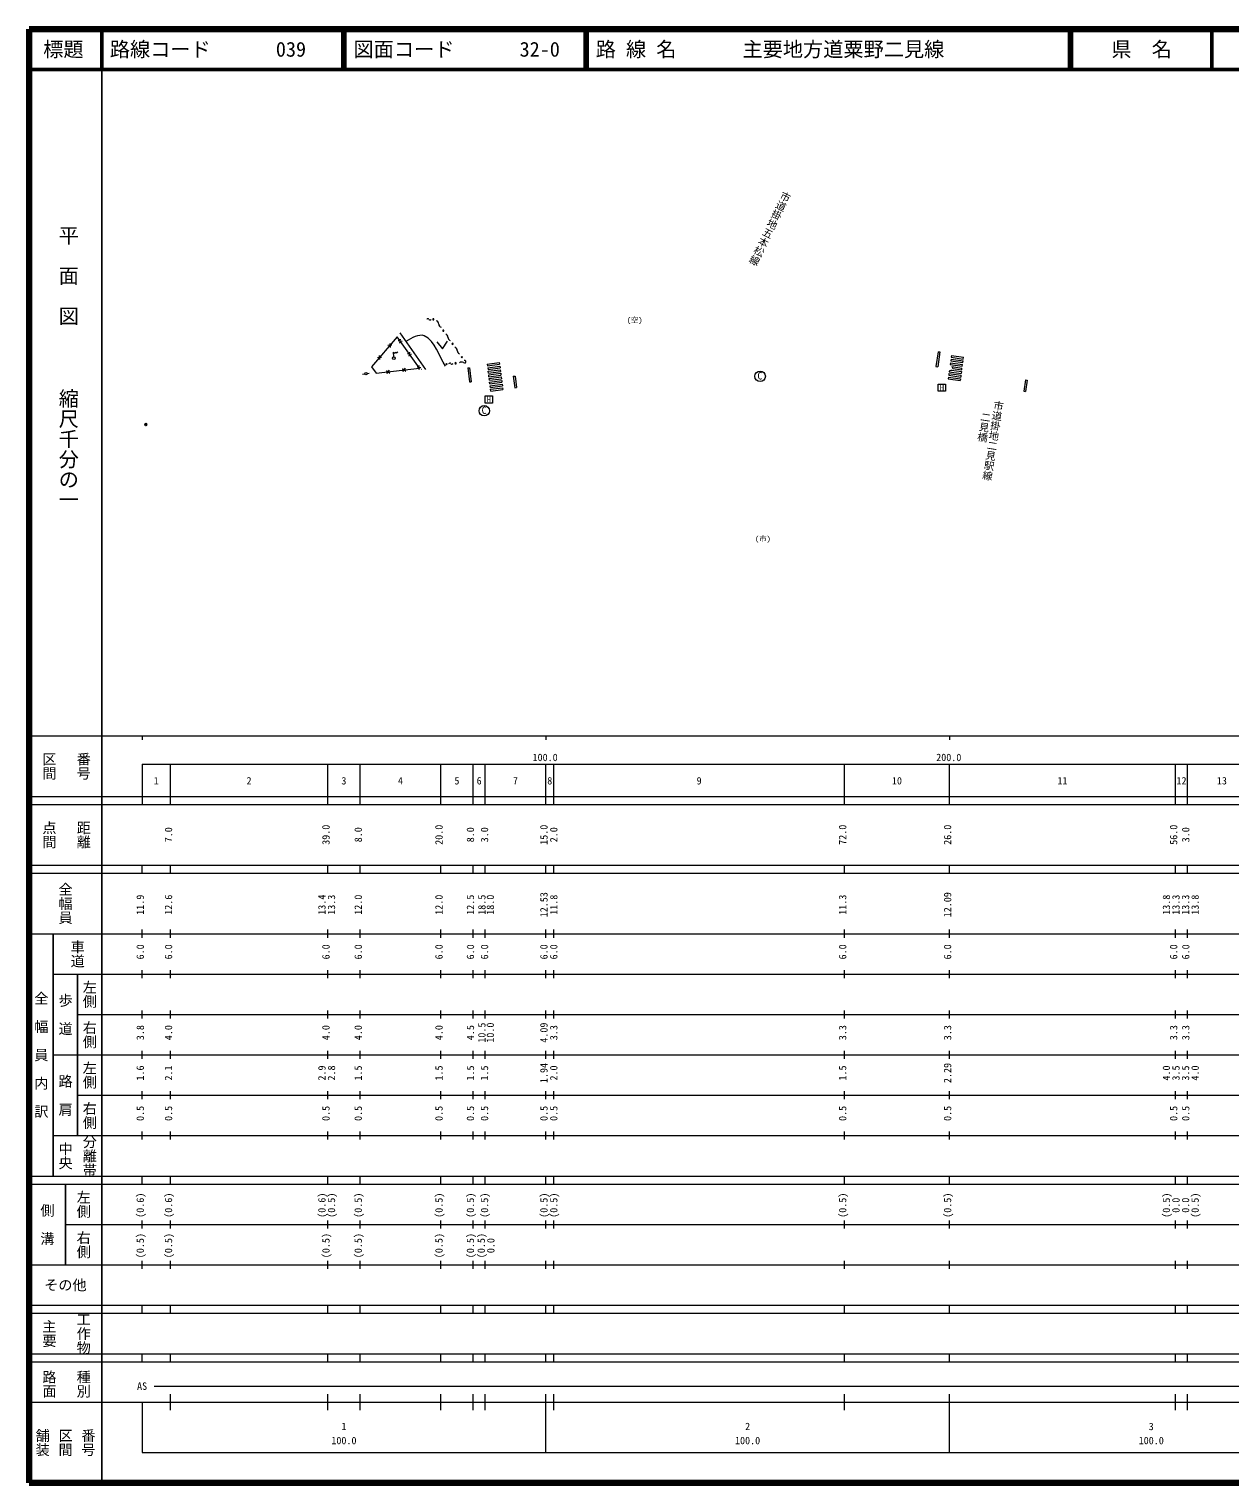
# Model space of a CAD drawing. Units: millimetres, scale not verified. Extents: x 40000 to 680000, y 20000 to 380000.
# Drawn here: x 40000 to 337494, y 20000 to 380000 of the extents above; entities that cross this region are included whole.
import ezdxf
from ezdxf.enums import TextEntityAlignment as Align

# ---------------------------------------------------------------- set-up
doc = ezdxf.new("R2010")
doc.units = ezdxf.units.MM
doc.header["$LTSCALE"] = 1000
doc.header["$PDMODE"] = 32
doc.header["$PDSIZE"] = 500
for name, color, linetype, lineweight in [('M-BGD', 7, 'Continuous', 13), ('M-STR-STRC', 7, 'Continuous', 13), ('M-TTL', 2, 'Continuous', 140), ('M-TTL-BAND', 7, 'Continuous', 13), ('M-TTL-LINE', 7, 'Continuous', 50), ('M-TTL-TXT', 7, 'Continuous', 13)]:
    doc.layers.add(name, color=color, linetype=linetype, lineweight=lineweight)
doc.layers.add('M-BMK-HTXT', color=7, linetype='Continuous')
doc.layers.add('M-OTRS', color=6, linetype='Continuous')
doc.styles.add('@ＭＳ ゴシック', font='')
doc.styles.add('ＭＳ ゴシック', font='')
doc.styles.get('@ＭＳ ゴシック').set_extended_font_data('@MS Gothic')
doc.styles.get('ＭＳ ゴシック').set_extended_font_data('MS Gothic')

msp = doc.modelspace()

# ---------------------------------------------------------------- linework, layer by layer
at = {"layer": 'M-BGD'}
for p, q in [((131192, 303760), (124824, 296358)), ((136687, 296056), (131192, 303760)), ((132413, 302657), (131427, 302822)), ((131814, 304750), (138244, 295713)), ((131838, 302246), (132003, 303233)), ((141001, 302573), (142461, 300862)), ((142461, 300862), (143695, 302743)), ((126755, 299144), (126830, 298147)), ((129900, 301716), (128903, 301641)), ((129364, 302177), (129439, 301180)), ((130326, 298860), (130269, 299984)), ((130269, 299984), (130561, 299774)), ((130561, 299774), (130831, 300013)), ((130831, 300013), (131123, 299802)), ((131123, 299802), (131393, 300041)), ((134736, 299400), (133750, 299565)), ((134160, 298990), (134325, 299976)), ((124824, 296358), (125954, 294774)), ((125954, 294774), (136687, 296056)), ((127291, 298683), (126294, 298608)), ((128558, 295441), (129344, 294823)), ((128642, 294739), (129260, 295525)), ((132530, 295915), (133316, 295297)), ((132613, 295213), (133232, 295999)), ((137059, 296144), (136141, 296297)), ((136547, 296118), (136648, 296719)), ((136585, 295688), (136826, 295994)), ((137233, 295815), (137287, 295772)), ((123197, 294575), (122605, 294461)), ((123778, 294690), (124256, 294783)), ((265251, 292110), (267051, 292110)), ((265251, 290310), (265251, 292110)), ((267051, 292110), (267051, 290310)), ((152994, 289203), (154794, 289203)), ((152994, 287403), (152994, 289203)), ((154794, 289203), (154794, 287403)), ((267051, 290310), (265251, 290310)), ((154794, 287403), (152994, 287403))]:
    msp.add_line(p, q, dxfattribs=at)
for centre, radius in [((130343, 298523), 338), ((221099, 294023), 1300), ((123467, 294669), 300), ((152764, 285496), 1300)]:
    msp.add_circle(centre, radius, dxfattribs=at)
for centre, radius, start, end in [((138787, 307937), 328, 32.83395, 147.16605), ((139338, 308292), 328, 212.83395, 327.16605), ((140164, 308114), 150, 0, 180), ((140164, 308114), 150, 180, 0), ((140590, 306947), 908, 1.41288, 68.20986), ((142406, 306992), 908, 181.41288, 248.20986), ((142640, 305327), 150, 0, 180), ((142640, 305327), 150, 180, 0), ((142873, 303663), 908, 1.41288, 68.20986), ((144690, 303708), 908, 181.41288, 248.20986), ((144923, 302043), 150, 0, 180), ((144923, 302043), 150, 180, 0), ((145157, 300379), 908, 1.41288, 68.20986), ((146973, 300423), 908, 181.41288, 248.20986), ((147207, 298759), 150, 0, 180), ((143401, 297033), 150, 0, 180), ((143401, 297033), 150, 180, 0), ((144240, 296935), 328, 38.29779, 152.6299), ((144754, 297341), 328, 218.29779, 332.6299), ((145660, 297250), 150, 0, 180), ((145660, 297250), 150, 180, 0), ((147226, 296638), 908, 62.06535, 128.86233), ((147207, 298759), 150, 180, 0), ((147903, 297641), 322, 218.62213, 112.83999)]:
    msp.add_arc(centre, radius, start, end, dxfattribs=at)
msp.add_open_spline([(143194, 296569), (141436, 299061), (140677, 302742), (137919, 304044), (137242, 304364), (136397, 304085), (135677, 303878), (134820, 303632), (134099, 303048), (133309, 302632)], degree=3, knots=[0, 0, 0, 0, 1, 1, 1, 2, 2, 2, 3, 3, 3, 3], dxfattribs=at)
at = {"layer": 'M-OTRS'}
msp.add_point((68954, 282064), dxfattribs=at)
at = {"layer": 'M-STR-STRC'}
for p, q in [((265187, 300116), (264649, 296414)), ((265632, 300052), (265095, 296349)), ((265187, 300116), (265632, 300052)), ((268535, 299171), (268471, 298726)), ((268535, 299171), (271504, 298740)), ((148657, 296098), (149103, 296156)), ((148657, 296098), (149108, 292621)), ((149103, 296156), (149554, 292679)), ((153525, 297051), (156500, 297436)), ((153525, 297051), (153583, 296604)), ((153583, 296604), (156558, 296990)), ((153641, 296158), (156616, 296544)), ((153641, 296158), (153699, 295712)), ((153699, 295712), (156674, 296098)), ((153756, 295266), (156732, 295651)), ((153814, 294819), (153756, 295266)), ((153814, 294819), (156789, 295205)), ((156500, 297436), (156558, 296990)), ((156616, 296544), (156674, 296098)), ((156732, 295651), (156789, 295205)), ((264649, 296414), (265095, 296349)), ((267977, 295320), (267954, 295163)), ((268522, 295535), (267977, 295320)), ((268277, 297390), (268212, 296944)), ((268212, 296944), (271181, 296513)), ((268277, 297390), (271246, 296959)), ((268406, 298280), (268342, 297835)), ((268342, 297835), (271311, 297404)), ((268406, 298280), (271375, 297849)), ((268471, 298726), (271440, 298295)), ((268522, 295535), (270987, 295177)), ((268632, 296429), (271117, 296068)), ((268632, 296429), (268828, 295946)), ((268828, 295946), (271052, 295623)), ((271052, 295623), (271117, 296068)), ((271181, 296513), (271246, 296959)), ((271311, 297404), (271375, 297849)), ((271440, 298295), (271504, 298740)), ((149108, 292621), (149554, 292679)), ((153872, 294373), (156847, 294759)), ((153930, 293927), (153872, 294373)), ((153930, 293927), (156905, 294312)), ((153988, 293481), (156963, 293866)), ((154046, 293034), (153988, 293481)), ((154046, 293034), (157021, 293420)), ((154104, 292588), (157079, 292974)), ((154161, 292142), (154104, 292588)), ((154161, 292142), (157136, 292527)), ((154219, 291695), (157194, 292081)), ((154277, 291249), (154219, 291695)), ((154277, 291249), (157252, 291635)), ((156847, 294759), (156905, 294312)), ((156963, 293866), (157021, 293420)), ((157079, 292974), (157136, 292527)), ((157194, 292081), (157252, 291635)), ((159967, 294029), (160413, 294087)), ((159967, 294029), (160337, 291170)), ((160413, 294087), (160784, 291228)), ((267760, 293827), (267695, 293382)), ((267695, 293382), (270664, 292951)), ((267760, 293827), (270729, 293396)), ((267889, 294718), (267825, 294272)), ((267825, 294272), (270794, 293841)), ((267889, 294718), (270858, 294287)), ((267954, 295163), (270923, 294732)), ((270729, 293396), (270664, 292951)), ((270858, 294287), (270794, 293841)), ((270987, 295177), (270923, 294732)), ((286839, 293105), (286437, 290334)), ((286839, 293105), (287285, 293040)), ((287285, 293040), (286883, 290270)), ((154335, 290803), (157310, 291189)), ((154393, 290357), (154335, 290803)), ((154393, 290357), (157368, 290742)), ((157310, 291189), (157368, 290742)), ((160337, 291170), (160784, 291228)), ((286437, 290334), (286883, 290270))]:
    msp.add_line(p, q, dxfattribs=at)
at = {"layer": 'M-TTL'}
for p, q in [((40000, 380000), (40000, 20000)), ((680000, 380000), (40000, 380000)), ((40000, 20000), (680000, 20000))]:
    msp.add_line(p, q, dxfattribs=at)
at = {"layer": 'M-TTL-BAND', "lineweight": 25}
for p, q in [((58000, 370000), (58000, 20000)), ((46000, 96000), (46000, 156000)), ((52000, 146000), (52000, 106000)), ((49000, 94000), (49000, 74000))]:
    msp.add_line(p, q, dxfattribs=at)
at = {"layer": 'M-TTL-BAND'}
for p, q in [((40000, 205000), (579000, 205000)), ((68000, 205000), (68000, 204000)), ((168000, 205000), (168000, 204000)), ((268000, 205000), (268000, 204000)), ((68000, 198000), (579000, 198000)), ((68000, 198000), (68000, 188000)), ((75000, 188000), (75000, 198000)), ((114000, 188000), (114000, 198000)), ((122000, 188000), (122000, 198000)), ((142000, 188000), (142000, 198000)), ((150000, 188000), (150000, 198000)), ((153000, 188000), (153000, 198000)), ((168000, 188000), (168000, 198000)), ((170000, 188000), (170000, 198000)), ((242000, 188000), (242000, 198000)), ((268000, 188000), (268000, 198000)), ((324000, 188000), (324000, 198000)), ((327000, 188000), (327000, 198000)), ((40000, 190000), (579000, 190000)), ((40000, 188000), (579000, 188000)), ((40000, 173000), (579000, 173000)), ((68000, 171000), (68000, 173000)), ((75000, 171000), (75000, 173000)), ((114000, 171000), (114000, 173000)), ((122000, 171000), (122000, 173000)), ((142000, 171000), (142000, 173000)), ((150000, 171000), (150000, 173000)), ((153000, 171000), (153000, 173000)), ((168000, 171000), (168000, 173000)), ((170000, 171000), (170000, 173000)), ((242000, 171000), (242000, 173000)), ((268000, 171000), (268000, 173000)), ((324000, 171000), (324000, 173000)), ((327000, 171000), (327000, 173000)), ((40000, 171000), (579000, 171000)), ((40000, 156000), (579000, 156000)), ((68000, 155000), (68000, 157000)), ((75000, 155000), (75000, 157000)), ((114000, 155000), (114000, 157000)), ((122000, 155000), (122000, 157000)), ((142000, 155000), (142000, 157000)), ((150000, 155000), (150000, 157000)), ((153000, 155000), (153000, 157000)), ((168000, 155000), (168000, 157000)), ((170000, 155000), (170000, 157000)), ((242000, 155000), (242000, 157000)), ((268000, 155000), (268000, 157000)), ((324000, 155000), (324000, 157000)), ((327000, 155000), (327000, 157000)), ((46000, 146000), (579000, 146000)), ((68000, 145000), (68000, 147000)), ((75000, 145000), (75000, 147000)), ((114000, 145000), (114000, 147000)), ((122000, 145000), (122000, 147000)), ((142000, 145000), (142000, 147000)), ((150000, 145000), (150000, 147000)), ((153000, 145000), (153000, 147000)), ((168000, 145000), (168000, 147000)), ((170000, 145000), (170000, 147000)), ((242000, 145000), (242000, 147000)), ((268000, 145000), (268000, 147000)), ((324000, 145000), (324000, 147000)), ((327000, 145000), (327000, 147000)), ((68000, 135000), (68000, 137000)), ((75000, 135000), (75000, 137000)), ((114000, 135000), (114000, 137000)), ((122000, 135000), (122000, 137000)), ((142000, 135000), (142000, 137000)), ((150000, 135000), (150000, 137000)), ((153000, 135000), (153000, 137000)), ((168000, 135000), (168000, 137000)), ((170000, 135000), (170000, 137000)), ((242000, 135000), (242000, 137000)), ((268000, 135000), (268000, 137000)), ((324000, 135000), (324000, 137000)), ((327000, 135000), (327000, 137000)), ((52000, 136000), (579000, 136000)), ((46000, 126000), (579000, 126000)), ((68000, 125000), (68000, 127000)), ((75000, 125000), (75000, 127000)), ((114000, 125000), (114000, 127000)), ((122000, 125000), (122000, 127000)), ((142000, 125000), (142000, 127000)), ((150000, 125000), (150000, 127000)), ((153000, 125000), (153000, 127000)), ((168000, 125000), (168000, 127000)), ((170000, 125000), (170000, 127000)), ((242000, 125000), (242000, 127000)), ((268000, 125000), (268000, 127000)), ((324000, 125000), (324000, 127000)), ((327000, 125000), (327000, 127000)), ((52000, 116000), (579000, 116000)), ((68000, 115000), (68000, 117000)), ((75000, 115000), (75000, 117000)), ((114000, 115000), (114000, 117000)), ((122000, 115000), (122000, 117000)), ((142000, 115000), (142000, 117000)), ((150000, 115000), (150000, 117000)), ((153000, 115000), (153000, 117000)), ((168000, 115000), (168000, 117000)), ((170000, 115000), (170000, 117000)), ((242000, 115000), (242000, 117000)), ((268000, 115000), (268000, 117000)), ((324000, 115000), (324000, 117000)), ((327000, 115000), (327000, 117000)), ((46000, 106000), (579000, 106000)), ((68000, 105000), (68000, 107000)), ((75000, 105000), (75000, 107000)), ((114000, 105000), (114000, 107000)), ((122000, 105000), (122000, 107000)), ((142000, 105000), (142000, 107000)), ((150000, 105000), (150000, 107000)), ((153000, 105000), (153000, 107000)), ((168000, 105000), (168000, 107000)), ((170000, 105000), (170000, 107000)), ((242000, 105000), (242000, 107000)), ((268000, 105000), (268000, 107000)), ((324000, 105000), (324000, 107000)), ((327000, 105000), (327000, 107000)), ((40000, 96000), (579000, 96000)), ((40000, 94000), (579000, 94000)), ((68000, 94000), (68000, 96000)), ((75000, 94000), (75000, 96000)), ((114000, 94000), (114000, 96000)), ((122000, 94000), (122000, 96000)), ((142000, 94000), (142000, 96000)), ((150000, 94000), (150000, 96000)), ((153000, 94000), (153000, 96000)), ((168000, 94000), (168000, 96000)), ((170000, 94000), (170000, 96000)), ((242000, 94000), (242000, 96000)), ((268000, 94000), (268000, 96000)), ((324000, 94000), (324000, 96000)), ((327000, 94000), (327000, 96000)), ((49000, 84000), (579000, 84000)), ((68000, 83000), (68000, 85000)), ((75000, 83000), (75000, 85000)), ((114000, 83000), (114000, 85000)), ((122000, 83000), (122000, 85000)), ((142000, 83000), (142000, 85000)), ((150000, 83000), (150000, 85000)), ((153000, 83000), (153000, 85000)), ((168000, 83000), (168000, 85000)), ((170000, 83000), (170000, 85000)), ((242000, 83000), (242000, 85000)), ((268000, 83000), (268000, 85000)), ((324000, 83000), (324000, 85000)), ((327000, 83000), (327000, 85000)), ((40000, 74000), (579000, 74000)), ((68000, 73000), (68000, 75000)), ((75000, 73000), (75000, 75000)), ((114000, 73000), (114000, 75000)), ((122000, 73000), (122000, 75000)), ((142000, 73000), (142000, 75000)), ((150000, 73000), (150000, 75000)), ((153000, 73000), (153000, 75000)), ((168000, 73000), (168000, 75000)), ((170000, 73000), (170000, 75000)), ((242000, 73000), (242000, 75000)), ((268000, 73000), (268000, 75000)), ((324000, 73000), (324000, 75000)), ((327000, 73000), (327000, 75000)), ((40000, 64000), (579000, 64000)), ((40000, 62000), (579000, 62000)), ((68000, 62000), (68000, 64000)), ((75000, 62000), (75000, 64000)), ((114000, 62000), (114000, 64000)), ((122000, 62000), (122000, 64000)), ((142000, 62000), (142000, 64000)), ((150000, 62000), (150000, 64000)), ((153000, 62000), (153000, 64000)), ((168000, 62000), (168000, 64000)), ((170000, 62000), (170000, 64000)), ((242000, 62000), (242000, 64000)), ((268000, 62000), (268000, 64000)), ((324000, 62000), (324000, 64000)), ((327000, 62000), (327000, 64000)), ((40000, 52000), (579000, 52000)), ((68000, 50000), (68000, 52000)), ((75000, 50000), (75000, 52000)), ((114000, 50000), (114000, 52000)), ((122000, 50000), (122000, 52000)), ((142000, 50000), (142000, 52000)), ((150000, 50000), (150000, 52000)), ((153000, 50000), (153000, 52000)), ((168000, 50000), (168000, 52000)), ((170000, 50000), (170000, 52000)), ((242000, 50000), (242000, 52000)), ((268000, 50000), (268000, 52000)), ((324000, 50000), (324000, 52000)), ((327000, 50000), (327000, 52000)), ((40000, 50000), (579000, 50000)), ((71000, 44000), (565000, 44000)), ((40000, 40000), (579000, 40000)), ((68000, 40000), (68000, 27500)), ((75000, 38000), (75000, 42000)), ((114000, 38000), (114000, 42000)), ((122000, 38000), (122000, 42000)), ((142000, 38000), (142000, 42000)), ((150000, 38000), (150000, 42000)), ((153000, 38000), (153000, 42000)), ((168000, 27500), (168000, 42000)), ((170000, 38000), (170000, 42000)), ((242000, 38000), (242000, 42000)), ((268000, 27500), (268000, 42000)), ((324000, 38000), (324000, 42000)), ((327000, 38000), (327000, 42000)), ((68000, 27500), (579000, 27500))]:
    msp.add_line(p, q, dxfattribs=at)
at = {"layer": 'M-TTL-LINE'}
for p, q in [((58000, 380000), (58000, 370000)), ((117750, 380000), (117750, 370000)), ((118250, 380000), (118250, 370000)), ((177750, 380000), (177750, 370000)), ((178250, 380000), (178250, 370000)), ((297750, 380000), (297750, 370000)), ((298250, 380000), (298250, 370000)), ((333000, 380000), (333000, 370000)), ((40000, 370000), (680000, 370000))]:
    msp.add_line(p, q, dxfattribs=at)

# ---------------------------------------------------------------- texts
at = {"layer": 'M-BGD', "style": 'ＭＳ ゴシック'}
msp.add_text('(空)', height=1320, dxfattribs=at).set_placement((190027, 306884), align=Align.BOTTOM_CENTER)
for p in [(220439, 292684), (152104, 284158)]:
    msp.add_text('C', height=1833, dxfattribs=at).set_placement(p, align=Align.BOTTOM_LEFT)
for p in [(266151, 291210), (153894, 288303)]:
    msp.add_text('H', height=1320, dxfattribs=at).set_placement(p, align=Align.MIDDLE_CENTER)
at = {"layer": 'M-BMK-HTXT', "style": '@ＭＳ ゴシック'}
for s, rotation, p in [('市道掛地五本松線', 244.163, (226543, 340254)), ('二見橋', 261.087, (275686, 285348)), ('市道掛地二見駅線', 261.087, (278869, 288190))]:
    msp.add_text(s, height=1833, rotation=rotation, dxfattribs=at).set_placement(p, align=Align.BOTTOM_LEFT)
at = {"layer": 'M-STR-STRC', "style": 'ＭＳ ゴシック'}
msp.add_text('(市)', height=1320, dxfattribs=at).set_placement((221793, 252739), align=Align.BOTTOM_CENTER)
at = {"layer": 'M-TTL-BAND', "style": '@ＭＳ ゴシック'}
for s, p in [('平  面  図', (49777, 306475)), ('縮尺千分の一', (49777, 261030))]:
    msp.add_text(s, height=3666, rotation=270, dxfattribs=at).set_placement(p, align=Align.MIDDLE_RIGHT)
for s, p in [('区間', (45000, 197500)), ('番号', (53500, 197500)), ('点間', (45000, 180500)), ('距離', (53500, 180500)), ('全幅員', (49000, 163500)), ('車道', (52000, 151000)), ('左側', (55000, 141000)), ('全\u3000幅\u3000員\u3000内\u3000訳', (43000, 126000)), ('歩\u3000道', (49000, 136000)), ('右側', (55000, 131000)), ('左側', (55000, 121000)), ('路\u3000肩', (49000, 116000)), ('右側', (55000, 111000)), ('分離帯', (55000, 101000)), ('中央', (49000, 101000)), ('左側', (53500, 89000)), ('側\u3000溝', (44500, 84000)), ('右側', (53500, 79000)), ('工作物', (53500, 57000)), ('主要', (45000, 57000)), ('路面', (45000, 44500)), ('種別', (53500, 44500)), ('舗装', (43333, 30000)), ('区間', (49000, 30000)), ('番号', (54667, 30000))]:
    msp.add_text(s, height=2566, rotation=270, dxfattribs=at).set_placement(p, align=Align.MIDDLE_CENTER)
at = {"layer": 'M-TTL-BAND', "style": 'ＭＳ ゴシック'}
for s, p in [('100.0', (167844, 198195)), ('200.0', (267844, 198195)), ('1', (71500, 192405)), ('2', (94500, 192405)), ('3', (118000, 192405)), ('4', (132000, 192405)), ('5', (146000, 192405)), ('6', (151500, 192405)), ('7', (160500, 192405)), ('8', (169000, 192405)), ('9', (206000, 192405)), ('10', (255000, 192405)), ('11', (296000, 192405)), ('12', (325500, 192405)), ('13', (335500, 192405)), ('AS', (68000, 42500)), ('1', (118000, 32523)), ('2', (218000, 32523)), ('3', (318000, 32523)), ('100.0', (118000, 29033)), ('100.0', (218000, 29033)), ('100.0', (318000, 29033))]:
    msp.add_text(s, height=1833, dxfattribs=at).set_placement(p, align=Align.BOTTOM_CENTER)
for s, p in [('7.0', (76000, 180500)), ('39.0', (115000, 180500)), ('8.0', (123000, 180500)), ('20.0', (143000, 180500)), ('8.0', (150790, 180500)), ('3.0', (154283, 180500)), ('15.0', (169000, 180500)), ('2.0', (171442, 180500)), ('72.0', (243000, 180500)), ('26.0', (269000, 180500)), ('56.0', (325000, 180500)), ('3.0', (328000, 180500)), ('12.53', (169000, 163174)), ('12.09', (269000, 163174)), ('11.9', (69000, 163174)), ('12.6', (76000, 163174)), ('13.4', (114000, 163174)), ('13.3', (116370, 163174)), ('12.0', (123000, 163174)), ('12.0', (143000, 163174)), ('12.5', (150790, 163174)), ('18.5', (153625, 163174)), ('18.0', (155720, 163174)), ('11.8', (171442, 163174)), ('11.3', (243000, 163174)), ('13.8', (323204, 163174)), ('13.3', (325574, 163174)), ('13.3', (327951, 163174)), ('13.8', (330321, 163174)), ('6.0', (69000, 151500)), ('6.0', (76000, 151500)), ('6.0', (115000, 151500)), ('6.0', (123000, 151500)), ('6.0', (143000, 151500)), ('6.0', (150790, 151500)), ('6.0', (154283, 151500)), ('6.0', (169000, 151500)), ('6.0', (171442, 151500)), ('6.0', (243000, 151500)), ('6.0', (269000, 151500)), ('6.0', (325000, 151500)), ('6.0', (328000, 151500)), ('3.8', (69000, 131500)), ('4.0', (76000, 131500)), ('4.0', (115000, 131500)), ('4.0', (123000, 131500)), ('4.0', (143000, 131500)), ('4.5', (150790, 131500)), ('10.5', (153625, 131500)), ('10.0', (155720, 131500)), ('4.09', (169000, 131500)), ('3.3', (171442, 131500)), ('3.3', (243000, 131500)), ('3.3', (269000, 131500)), ('3.3', (325000, 131500)), ('3.3', (328000, 131500)), ('1.6', (69000, 121500)), ('2.1', (76000, 121500)), ('2.9', (114000, 121500)), ('2.8', (116370, 121500)), ('1.5', (123000, 121500)), ('1.5', (143000, 121500)), ('1.5', (150790, 121500)), ('1.5', (154283, 121500)), ('1.94', (169000, 121500)), ('2.0', (171442, 121500)), ('1.5', (243000, 121500)), ('2.29', (269000, 121500)), ('4.0', (323204, 121500)), ('3.5', (325574, 121500)), ('3.5', (327951, 121500)), ('4.0', (330321, 121500)), ('0.5', (69000, 111500)), ('0.5', (76000, 111500)), ('0.5', (115000, 111500)), ('0.5', (123000, 111500)), ('0.5', (143000, 111500)), ('0.5', (150790, 111500)), ('0.5', (154283, 111500)), ('0.5', (169000, 111500)), ('0.5', (171442, 111500)), ('0.5', (243000, 111500)), ('0.5', (269000, 111500)), ('0.5', (325000, 111500)), ('0.5', (328000, 111500)), ('(0.6)', (69000, 88764)), ('(0.6)', (76000, 88764)), ('(0.6)', (114000, 88764)), ('(0.5)', (116370, 88764)), ('(0.5)', (123000, 88764)), ('(0.5)', (143000, 88764)), ('(0.5)', (150790, 88764)), ('(0.5)', (154283, 88764)), ('(0.5)', (169000, 88764)), ('(0.5)', (171442, 88764)), ('(0.5)', (243000, 88764)), ('(0.5)', (269000, 88764)), ('(0.5)', (323204, 88764)), ('0.0', (325574, 88764)), ('0.0', (327951, 88764)), ('(0.5)', (330321, 88764)), ('(0.5)', (69000, 78764)), ('(0.5)', (76000, 78764)), ('(0.5)', (115000, 78764)), ('(0.5)', (123000, 78764)), ('(0.5)', (143000, 78764)), ('(0.5)', (150790, 78764)), ('(0.5)', (153479, 78764)), ('0.0', (155849, 78764))]:
    msp.add_text(s, height=1833, rotation=90, dxfattribs=at).set_placement(p, align=Align.BOTTOM_CENTER)
msp.add_text('その他', height=2566, dxfattribs=at).set_placement((49000, 69000), align=Align.MIDDLE_CENTER)
at = {"layer": 'M-TTL-TXT', "style": 'ＭＳ ゴシック'}
for s, p in [('標題', (48500, 375000)), ('県\u3000名', (315625, 375000))]:
    msp.add_text(s, height=3666, dxfattribs=at).set_placement(p, align=Align.MIDDLE_CENTER)
for s, p in [('路線コード', (60000, 375000)), ('039', (101142, 375000)), ('図面コード', (120380, 375000)), ('32-0', (161521, 375000)), ('路 線 名', (180380, 375000)), ('主要地方道粟野二見線', (216734, 375000))]:
    msp.add_text(s, height=3666, dxfattribs=at).set_placement(p, align=Align.MIDDLE_LEFT)

doc.saveas('drawing.dxf')
